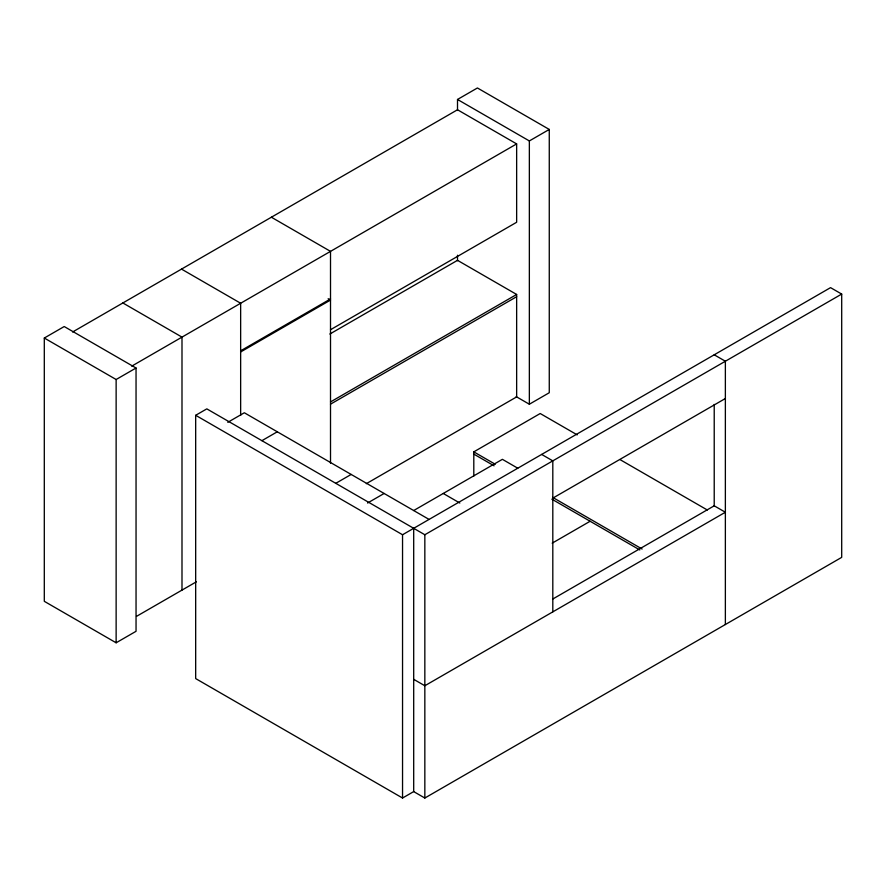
<?xml version="1.0" encoding="UTF-8"?>
<svg xmlns="http://www.w3.org/2000/svg" width="886" height="886" viewBox="0 0 886 886"><rect width="100%" height="100%" fill="white"/><g stroke="black" fill="none" stroke-linecap="round" stroke-linejoin="round"><path stroke-width="1.33" d="M44.3 338.031L64.213 326.535L136.045 368.011L136.045 631.297L116.132 642.793L44.3 601.317L44.3 338.031L116.132 379.507L136.045 368.011M457.508 110.495L457.508 99.465L477.421 87.969L549.265 129.445L549.265 392.731L529.352 404.226L516.173 396.618M72.586 331.995L457.508 109.764L516.649 143.909L516.649 222.264L330.511 329.725M131.726 366.139L516.649 143.909M457.508 99.465L529.352 140.94L549.265 129.445M240.649 350.823L330.511 298.947M240.649 351.952L330.511 300.066L328.152 298.693M329.847 334.033L457.508 260.329L516.649 294.462L516.649 396.895L366.306 483.69M195.673 415.301L206.815 408.867L424.837 534.745L841.7 294.074L841.7 557.36L424.837 798.031L413.696 791.597L402.543 798.031L195.673 678.587L195.673 415.301L402.543 534.745L830.547 287.64L841.7 294.074M227.78 422.323L244.337 412.765L429.068 519.418M261.924 440.663L277.296 431.792M330.511 401.934L516.649 294.462M330.511 404.171L516.649 296.71M335.794 483.313L351.166 474.442M136.51 616.357L196.36 581.814M367.568 503.026L384.125 493.469M473.8 476.048L473.8 451.86L540.205 413.518L577.207 434.882M413.696 510.535L502.395 459.325L517.767 468.207M552.809 498.142L725.368 398.512M552.188 543.162L590.131 521.256M552.587 599.135L714.216 505.806L725.368 512.241L424.837 685.753L413.696 679.318M714.216 354.799L725.368 361.233L725.368 624.519M271.382 217.225L330.511 251.369L330.511 463.179M620.178 459.69L707.316 509.993M541.656 454.429L552.809 460.864L552.809 611.872M181.519 269.111L240.649 303.256L240.649 415.445M473.8 451.86L495.285 464.264M552.576 497.334L642.106 549.021M473.8 454.097L494.089 465.815M551.867 499.172L639.803 549.94M122.866 302.968L181.995 337.112L181.995 590.098M443.266 493.469L459.823 503.026M714.216 404.426L714.216 506.427M529.352 140.94L529.352 404.226M457.508 255.234L457.508 260.75M424.837 534.745L424.837 798.031M413.696 528.311L413.696 791.597M402.543 534.745L402.543 798.031M116.132 379.507L116.132 642.793"/></g></svg>
